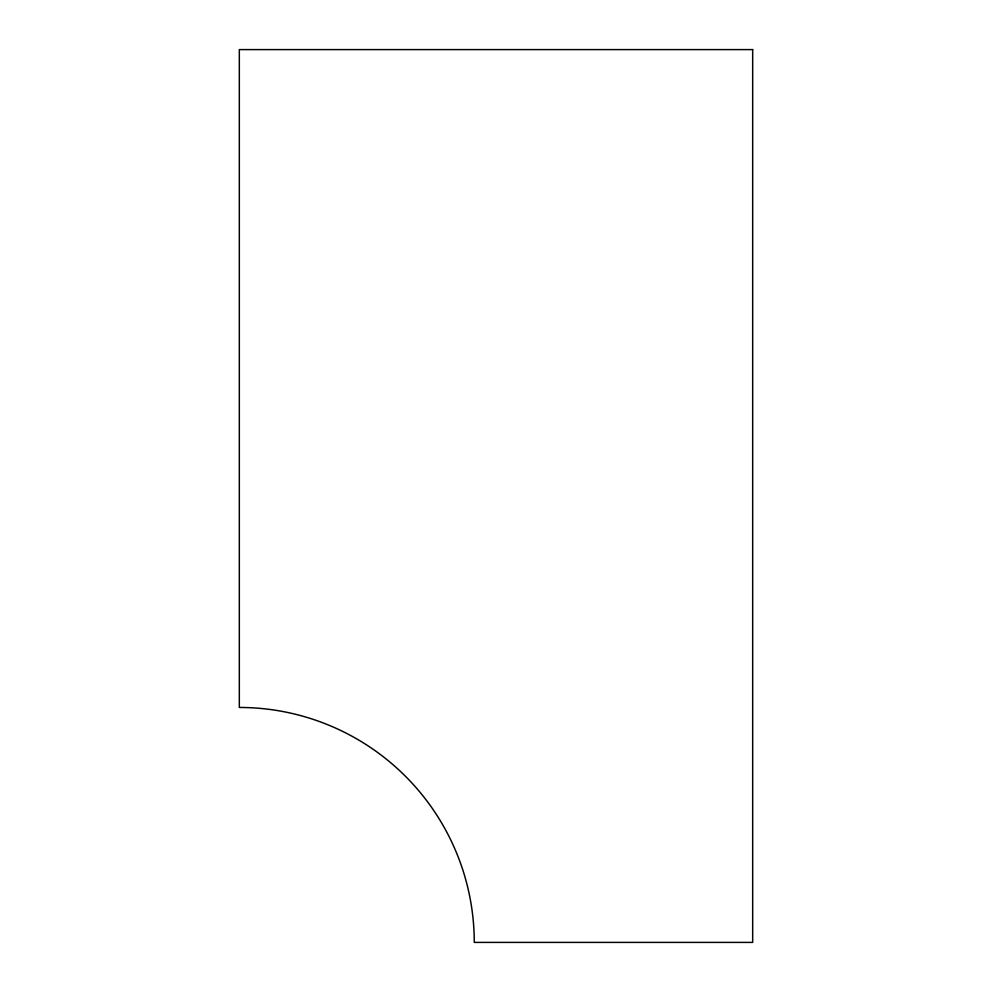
<?xml version="1.0" encoding="UTF-8"?>
<svg xmlns="http://www.w3.org/2000/svg" width="992" height="992" viewBox="0 0 992 992"><rect width="100%" height="100%" fill="white"/><g stroke="black" fill="none" stroke-linecap="round" stroke-linejoin="round"><path stroke-width="1.49" d="M752.68 49.6L239.32 49.6L239.32 707.457A234.943 234.943 0 0 1 474.263 942.4L752.68 942.4L752.68 49.6"/></g></svg>
